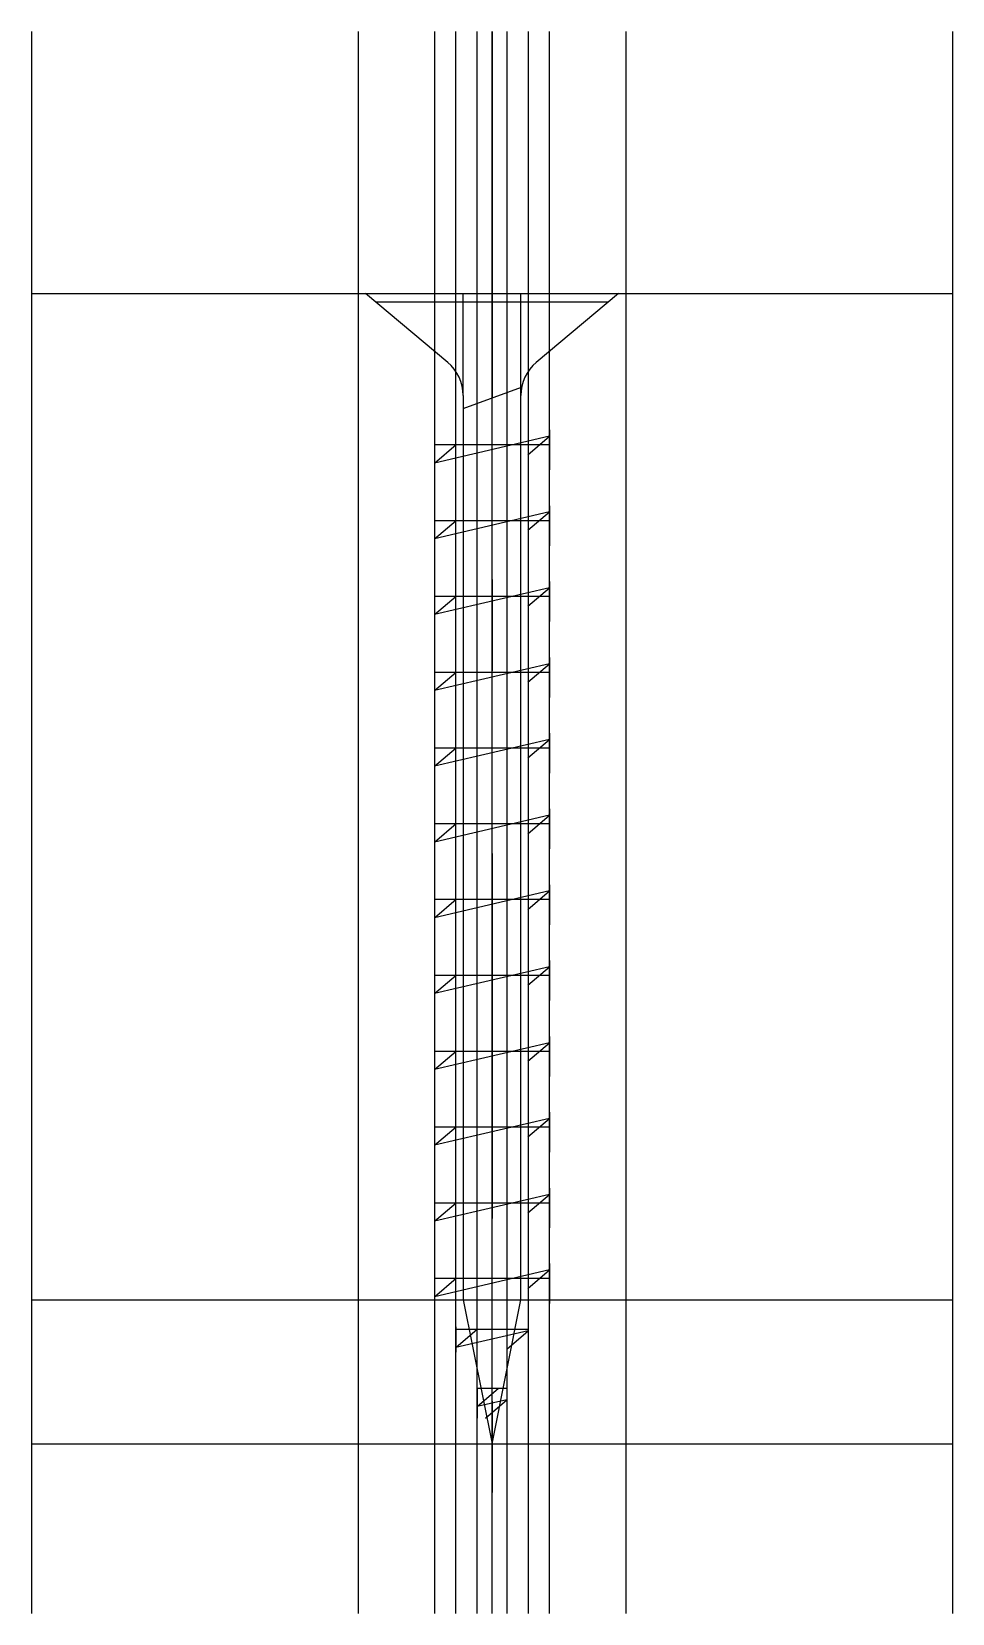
# Model space of a CAD drawing. Extents: x -16 to 16, y -45.9 to 9.1.
import ezdxf

# ---------------------------------------------------------------- set-up
doc = ezdxf.new("R2010")
doc.units = 0
doc.linetypes.add('CENTER', pattern=[28.575, 12.7, -6.35, 3.175, -6.35])
doc.layers.get('0').update_dxf_attribs({"linetype": 'CONTINUOUS'})

msp = doc.modelspace()

# ---------------------------------------------------------------- linework, layer by layer
at = {"linetype": 'CONTINUOUS'}
for p, q in [((-16, 9.1), (-16, -45.9)), ((-4.65, 9.1), (-4.65, -45.9)), ((-2, 9.1), (-2, -45.9)), ((-1.26, -45.9), (-1.26, 9.1)), ((-0.52, -45.9), (-0.52, 9.1)), ((0, -45.9), (0, 9.1)), ((0.52, 9.1), (0.52, -45.9)), ((1.26, 9.1), (1.26, -45.9)), ((2, -45.9), (2, 9.1)), ((4.65, 9.1), (4.65, -45.9)), ((16, 9.1), (16, -45.9)), ((-16, 0), (16, 0)), ((-4.4, 0), (4.4, 0)), ((-1.54, -2.4), (-4.4, 0)), ((-1, -3.55), (-1, 0)), ((1, -3.55), (1, 0)), ((4.4, 0), (1.54, -2.4)), ((-4.04, -0.3), (4.04, -0.3)), ((-1, -4), (1.03, -3.26)), ((-1, -3.55), (-1, -35)), ((1, -35), (1, -3.55)), ((-2, -4.75), (-2, -6.14)), ((0, -6.14), (0, -4.75)), ((2, -4.75), (2, -6.14)), ((2, -4.97), (-2, -5.9)), ((-2, -5.26), (2, -5.26)), ((-2, -5.9), (-1.25, -5.26)), ((1.25, -5.61), (2, -4.97)), ((-2, -7.39), (-2, -8.78)), ((2, -7.6), (-2, -8.54)), ((0, -8.78), (0, -7.39)), ((1.25, -8.24), (2, -7.6)), ((2, -7.39), (2, -8.78)), ((-2, -7.9), (2, -7.9)), ((-2, -8.54), (-1.25, -7.9)), ((-2, -10.02), (-2, -11.41)), ((2, -10.24), (-2, -11.17)), ((0, -11.41), (0, -10.02)), ((1.25, -10.88), (2, -10.24)), ((2, -10.02), (2, -11.41)), ((-2, -10.53), (2, -10.53)), ((-2, -11.17), (-1.25, -10.53)), ((-2, -12.66), (-2, -14.05)), ((2, -12.88), (-2, -13.81)), ((-2, -13.17), (2, -13.17)), ((-2, -13.81), (-1.25, -13.17)), ((0, -14.05), (0, -12.66)), ((1.25, -13.52), (2, -12.88)), ((2, -12.66), (2, -14.05)), ((-2, -15.29), (-2, -16.68)), ((0, -16.68), (0, -15.29)), ((2, -15.29), (2, -16.68)), ((2, -15.51), (-2, -16.44)), ((-2, -15.8), (2, -15.8)), ((-2, -16.44), (-1.25, -15.8)), ((1.25, -16.15), (2, -15.51)), ((-2, -17.93), (-2, -19.32)), ((2, -18.15), (-2, -19.08)), ((0, -19.32), (0, -17.93)), ((1.25, -18.79), (2, -18.15)), ((2, -17.93), (2, -19.32)), ((-2, -18.44), (2, -18.44)), ((-2, -19.08), (-1.25, -18.44)), ((-2, -20.57), (-2, -21.96)), ((2, -20.78), (-2, -21.71)), ((0, -21.96), (0, -20.57)), ((1.25, -21.42), (2, -20.78)), ((2, -20.57), (2, -21.96)), ((-2, -21.07), (2, -21.07)), ((-2, -21.71), (-1.25, -21.07)), ((-2, -23.2), (-2, -24.59)), ((2, -23.42), (-2, -24.35)), ((0, -24.59), (0, -23.2)), ((1.25, -24.06), (2, -23.42)), ((2, -23.2), (2, -24.59)), ((-2, -23.71), (2, -23.71)), ((-2, -24.35), (-1.25, -23.71)), ((-2, -25.84), (-2, -27.23)), ((0, -27.23), (0, -25.84)), ((2, -25.84), (2, -27.23)), ((2, -26.06), (-2, -26.99)), ((-2, -26.35), (2, -26.35)), ((-2, -26.99), (-1.25, -26.35)), ((1.25, -26.7), (2, -26.06)), ((-2, -28.47), (-2, -29.86)), ((0, -29.86), (0, -28.47)), ((2, -28.47), (2, -29.86)), ((2, -28.69), (-2, -29.62)), ((-2, -28.98), (2, -28.98)), ((-2, -29.62), (-1.25, -28.98)), ((1.25, -29.33), (2, -28.69)), ((-2, -31.11), (-2, -32.5)), ((2, -31.33), (-2, -32.26)), ((0, -32.5), (0, -31.11)), ((1.25, -31.97), (2, -31.33)), ((2, -31.11), (2, -32.5)), ((-2, -31.62), (2, -31.62)), ((-2, -32.26), (-1.25, -31.62)), ((-2, -33.74), (-2, -35.13)), ((2, -33.96), (-2, -34.89)), ((0, -35.13), (0, -33.74)), ((1.25, -34.6), (2, -33.96)), ((2, -33.74), (2, -35.13)), ((-2, -34.25), (2, -34.25)), ((-2, -34.89), (-1.25, -34.25)), ((-16, -35), (16, -35)), ((-1, -35), (0, -40)), ((0, -40), (1, -35)), ((-1.26, -35.94), (-1.26, -36.82)), ((-1.26, -36.02), (1.26, -36.02)), ((-1.26, -36.66), (-0.51, -36.02)), ((1.26, -36.07), (-1.26, -36.66)), ((0, -36.82), (0, -35.94)), ((0.51, -36.71), (1.26, -36.07)), ((1.26, -35.94), (1.26, -36.82)), ((-0.52, -38.07), (-0.52, -39.11)), ((-0.52, -38.07), (0.53, -38.07)), ((-0.52, -38.71), (0.23, -38.07)), ((0.52, -38.47), (-0.52, -38.71)), ((-0.23, -39.11), (0.52, -38.47)), ((0, -39.11), (0, -38.07)), ((0.52, -38.07), (0.52, -39.11)), ((-16, -40), (16, -40))]:
    msp.add_line(p, q, dxfattribs=at)
at = {"linetype": 'CENTER'}
msp.add_line((0, 9.1), (0, -45.9), dxfattribs=at)
at = {"linetype": 'CONTINUOUS'}
for centre, start, end in [((-2.5, -3.553), 0.0979, 50.2083), ((2.5, -3.553), 129.7917, 179.9021)]:
    msp.add_arc(centre, 1.5, start, end, dxfattribs=at)

doc.saveas('drawing.dxf')
